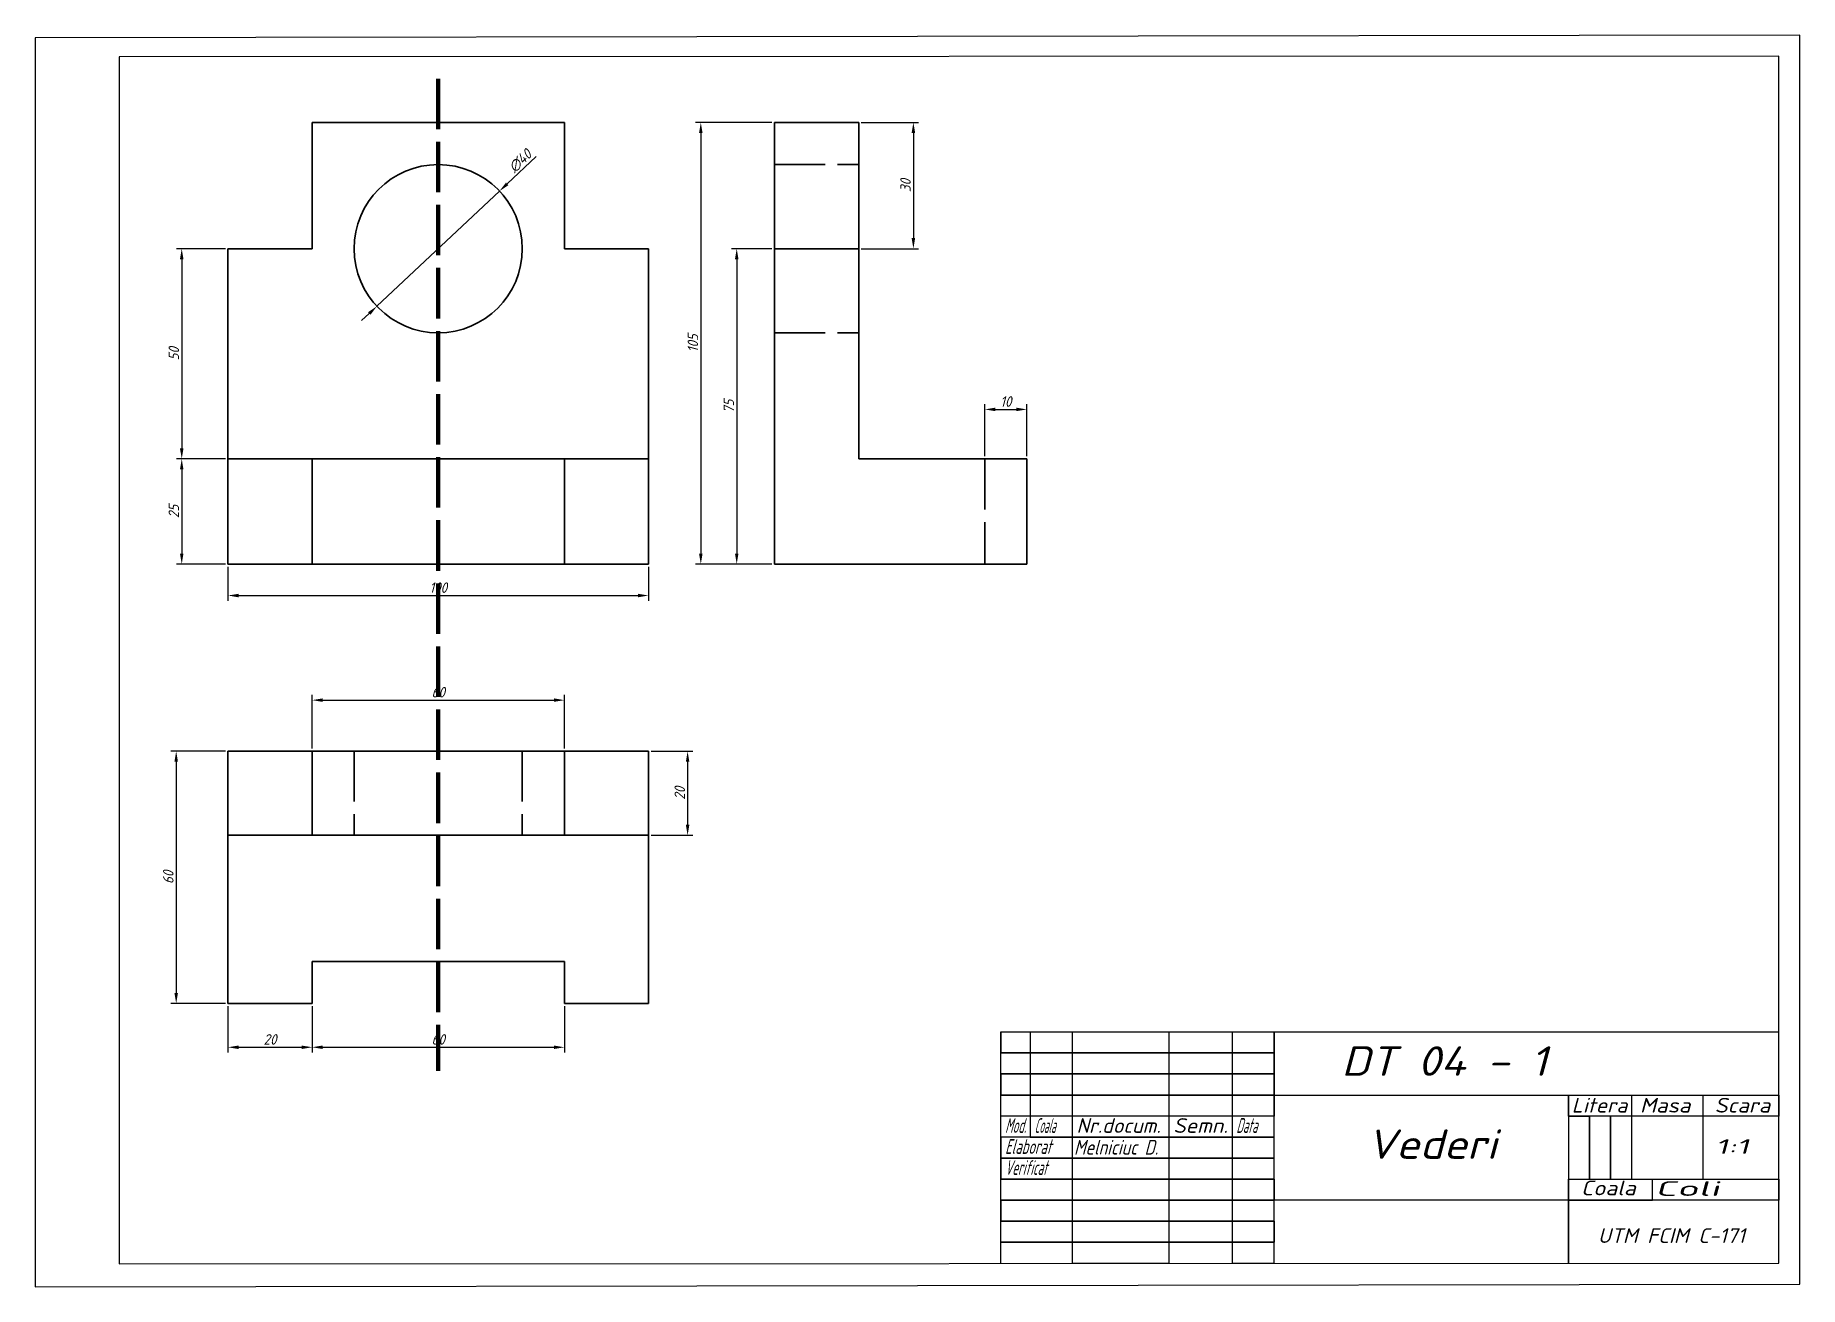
# Model space of a CAD drawing. Header units: millimetres. Extents: x 0 to 420, y -1 to 297.
import ezdxf
from ezdxf.enums import TextEntityAlignment as Align

# ---------------------------------------------------------------- set-up
doc = ezdxf.new("R2010")
doc.units = ezdxf.units.MM
doc.linetypes.add('ACAD_ISO02W100', pattern=[15, 12, -3])
doc.layers.get('0').update_dxf_attribs({"color": 2})
for name, color, linetype, lineweight in [('Contur', 60, 'Continuous', 80), ('Intrerupte', 140, 'ACAD_ISO02W100', 30), ('Subtire', 11, 'Continuous', 30), ('text 10', 42, 'Continuous', 100), ('text 3.5', 7, 'Continuous', 35), ('text 5', 100, 'Continuous', 50), ('text 7', 142, 'Continuous', 70)]:
    doc.layers.add(name, color=color, linetype=linetype, lineweight=lineweight)
doc.styles.get("Standard").update_dxf_attribs({"font": 'isocp.shx', "oblique": 15})
doc.dimstyles.new('Copy of ISO-25', dxfattribs={"dimtxt": 2.5, "dimasz": 2.5, "dimexe": 1.25, "dimexo": 0.625, "dimtad": 1, "dimtxsty": 'Standard', "dimcen": 2.5, "dimadec": 0, "dimazin": 0, "dimtfac": 1, "dimtmove": 0, "dimatfit": 3, "dimfxl": 1, "dimarcsym": 0})

# ---------------------------------------------------------------- blocks, each defined once
blk = doc.blocks.new('*D24')
at = {"layer": 'Defpoints', "color": 0, "linetype": 'Continuous', "transparency": 16777216}
for p in [(46.19, 196.26), (35.19, 171.26), (46.19, 171.26)]:
    blk.add_point(p, dxfattribs=at)
at = {"layer": 'text 3.5', "color": 0, "linetype": 'Continuous', "lineweight": -2, "transparency": 16777216}
for p, q in [((45.56, 196.26), (33.94, 196.26)), ((45.56, 171.26), (33.94, 171.26))]:
    blk.add_line(p, q, dxfattribs=at)
at = {"layer": 'text 3.5', "color": 0, "lineweight": -2, "transparency": 16777216}
blk.add_line((35.19, 193.76), (35.19, 173.76), dxfattribs=at)
at = {"layer": 'text 3.5', "color": 0, "linetype": 'Continuous', "transparency": 16777216}
for points in [[(34.77, 193.76), (35.6, 193.76), (35.19, 196.26)], [(34.77, 173.76), (35.6, 173.76), (35.19, 171.26)]]:
    blk.add_solid(points, dxfattribs=at)
at = {"layer": 'text 3.5', "color": 0, "linetype": 'Continuous', "transparency": 16777216, "insert": (33.31, 183.76), "char_height": 2.5, "attachment_point": 5, "rotation": 90}
blk.add_mtext('25', dxfattribs=at)
blk = doc.blocks.new('*D25')
at = {"layer": 'Defpoints', "color": 0, "linetype": 'Continuous', "transparency": 16777216}
for p in [(46.19, 246.26), (35.19, 196.26), (46.19, 196.26)]:
    blk.add_point(p, dxfattribs=at)
at = {"layer": 'text 3.5', "color": 0, "linetype": 'Continuous', "lineweight": -2, "transparency": 16777216}
for p, q in [((45.56, 246.26), (33.94, 246.26)), ((45.56, 196.26), (33.94, 196.26))]:
    blk.add_line(p, q, dxfattribs=at)
at = {"layer": 'text 3.5', "color": 0, "lineweight": -2, "transparency": 16777216}
blk.add_line((35.19, 243.76), (35.19, 198.76), dxfattribs=at)
at = {"layer": 'text 3.5', "color": 0, "linetype": 'Continuous', "transparency": 16777216}
for points in [[(34.77, 243.76), (35.6, 243.76), (35.19, 246.26)], [(34.77, 198.76), (35.6, 198.76), (35.19, 196.26)]]:
    blk.add_solid(points, dxfattribs=at)
at = {"layer": 'text 3.5', "color": 0, "linetype": 'Continuous', "transparency": 16777216, "insert": (33.31, 221.26), "char_height": 2.5, "attachment_point": 5, "rotation": 90}
blk.add_mtext('50', dxfattribs=at)
blk = doc.blocks.new('*D26')
at = {"layer": 'Defpoints', "color": 0, "linetype": 'Continuous', "transparency": 16777216}
for p in [(126.19, 138.9), (66.19, 126.76), (126.19, 126.76)]:
    blk.add_point(p, dxfattribs=at)
at = {"layer": 'text 3.5', "color": 0, "linetype": 'Continuous', "lineweight": -2, "transparency": 16777216}
for p, q in [((66.19, 127.39), (66.19, 140.15)), ((126.19, 127.39), (126.19, 140.15))]:
    blk.add_line(p, q, dxfattribs=at)
at = {"layer": 'text 3.5', "color": 0, "lineweight": -2, "transparency": 16777216}
blk.add_line((68.69, 138.9), (123.69, 138.9), dxfattribs=at)
at = {"layer": 'text 3.5', "color": 0, "linetype": 'Continuous', "transparency": 16777216}
for points in [[(68.69, 139.32), (68.69, 138.49), (66.19, 138.9)], [(123.69, 139.32), (123.69, 138.49), (126.19, 138.9)]]:
    blk.add_solid(points, dxfattribs=at)
at = {"layer": 'text 3.5', "color": 0, "linetype": 'Continuous', "transparency": 16777216, "insert": (96.19, 140.78), "char_height": 2.5, "attachment_point": 5}
blk.add_mtext('60', dxfattribs=at)
blk = doc.blocks.new('*D27')
at = {"layer": 'Defpoints', "color": 0, "linetype": 'Continuous', "transparency": 16777216}
for p in [(146.19, 126.76), (146.19, 106.76), (155.5, 106.76)]:
    blk.add_point(p, dxfattribs=at)
at = {"layer": 'text 3.5', "color": 0, "linetype": 'Continuous', "lineweight": -2, "transparency": 16777216}
for p, q in [((146.81, 126.76), (156.75, 126.76)), ((146.81, 106.76), (156.75, 106.76))]:
    blk.add_line(p, q, dxfattribs=at)
at = {"layer": 'text 3.5', "color": 0, "lineweight": -2, "transparency": 16777216}
blk.add_line((155.5, 124.26), (155.5, 109.26), dxfattribs=at)
at = {"layer": 'text 3.5', "color": 0, "linetype": 'Continuous', "transparency": 16777216}
for points in [[(155.09, 124.26), (155.92, 124.26), (155.5, 126.76)], [(155.09, 109.26), (155.92, 109.26), (155.5, 106.76)]]:
    blk.add_solid(points, dxfattribs=at)
at = {"layer": 'text 3.5', "color": 0, "linetype": 'Continuous', "transparency": 16777216, "insert": (153.63, 116.76), "char_height": 2.5, "attachment_point": 5, "rotation": 90}
blk.add_mtext('20', dxfattribs=at)
blk = doc.blocks.new('*D28')
at = {"layer": 'Defpoints', "color": 0, "linetype": 'Continuous', "transparency": 16777216}
for p in [(46.19, 126.76), (33.87, 66.76), (46.19, 66.76)]:
    blk.add_point(p, dxfattribs=at)
at = {"layer": 'text 3.5', "color": 0, "linetype": 'Continuous', "lineweight": -2, "transparency": 16777216}
for p, q in [((45.56, 126.76), (32.62, 126.76)), ((45.56, 66.76), (32.62, 66.76))]:
    blk.add_line(p, q, dxfattribs=at)
at = {"layer": 'text 3.5', "color": 0, "lineweight": -2, "transparency": 16777216}
blk.add_line((33.87, 124.26), (33.87, 69.26), dxfattribs=at)
at = {"layer": 'text 3.5', "color": 0, "linetype": 'Continuous', "transparency": 16777216}
for points in [[(33.45, 124.26), (34.28, 124.26), (33.87, 126.76)], [(33.45, 69.26), (34.28, 69.26), (33.87, 66.76)]]:
    blk.add_solid(points, dxfattribs=at)
at = {"layer": 'text 3.5', "color": 0, "linetype": 'Continuous', "transparency": 16777216, "insert": (31.99, 96.76), "char_height": 2.5, "attachment_point": 5, "rotation": 90}
blk.add_mtext('60', dxfattribs=at)
blk = doc.blocks.new('*D29')
at = {"layer": 'Defpoints', "color": 0, "linetype": 'Continuous', "transparency": 16777216}
for p in [(196.19, 276.26), (196.19, 246.26), (209.2, 246.26)]:
    blk.add_point(p, dxfattribs=at)
at = {"layer": 'text 3.5', "color": 0, "linetype": 'Continuous', "lineweight": -2, "transparency": 16777216}
for p, q in [((196.81, 276.26), (210.45, 276.26)), ((196.81, 246.26), (210.45, 246.26))]:
    blk.add_line(p, q, dxfattribs=at)
at = {"layer": 'text 3.5', "color": 0, "lineweight": -2, "transparency": 16777216}
blk.add_line((209.2, 273.76), (209.2, 248.76), dxfattribs=at)
at = {"layer": 'text 3.5', "color": 0, "linetype": 'Continuous', "transparency": 16777216}
for points in [[(208.78, 273.76), (209.62, 273.76), (209.2, 276.26)], [(208.78, 248.76), (209.62, 248.76), (209.2, 246.26)]]:
    blk.add_solid(points, dxfattribs=at)
at = {"layer": 'text 3.5', "color": 0, "linetype": 'Continuous', "transparency": 16777216, "insert": (207.33, 261.26), "char_height": 2.5, "attachment_point": 5, "rotation": 90}
blk.add_mtext('30', dxfattribs=at)
blk = doc.blocks.new('*D30')
at = {"layer": 'Defpoints', "color": 0, "linetype": 'Continuous', "transparency": 16777216}
for p in [(46.19, 171.26), (146.19, 171.26), (146.19, 163.78)]:
    blk.add_point(p, dxfattribs=at)
at = {"layer": 'text 3.5', "color": 0, "linetype": 'Continuous', "lineweight": -2, "transparency": 16777216}
for p, q in [((46.19, 170.63), (46.19, 162.53)), ((146.19, 170.63), (146.19, 162.53))]:
    blk.add_line(p, q, dxfattribs=at)
at = {"layer": 'text 3.5', "color": 0, "lineweight": -2, "transparency": 16777216}
blk.add_line((48.69, 163.78), (143.69, 163.78), dxfattribs=at)
at = {"layer": 'text 3.5', "color": 0, "linetype": 'Continuous', "transparency": 16777216}
for points in [[(48.69, 164.19), (48.69, 163.36), (46.19, 163.78)], [(143.69, 164.19), (143.69, 163.36), (146.19, 163.78)]]:
    blk.add_solid(points, dxfattribs=at)
at = {"layer": 'text 3.5', "color": 0, "linetype": 'Continuous', "transparency": 16777216, "insert": (96.19, 165.65), "char_height": 2.5, "attachment_point": 5}
blk.add_mtext('100', dxfattribs=at)
blk = doc.blocks.new('*D31')
at = {"layer": 'Defpoints', "color": 0, "linetype": 'Continuous', "transparency": 16777216}
for p in [(66.19, 66.76), (126.19, 66.76), (126.19, 56.36)]:
    blk.add_point(p, dxfattribs=at)
at = {"layer": 'text 3.5', "color": 0, "linetype": 'Continuous', "lineweight": -2, "transparency": 16777216}
for p, q in [((66.19, 66.14), (66.19, 55.11)), ((126.19, 66.14), (126.19, 55.11))]:
    blk.add_line(p, q, dxfattribs=at)
at = {"layer": 'text 3.5', "color": 0, "lineweight": -2, "transparency": 16777216}
blk.add_line((68.69, 56.36), (123.69, 56.36), dxfattribs=at)
at = {"layer": 'text 3.5', "color": 0, "linetype": 'Continuous', "transparency": 16777216}
for points in [[(68.69, 56.77), (68.69, 55.94), (66.19, 56.36)], [(123.69, 56.77), (123.69, 55.94), (126.19, 56.36)]]:
    blk.add_solid(points, dxfattribs=at)
at = {"layer": 'text 3.5', "color": 0, "linetype": 'Continuous', "transparency": 16777216, "insert": (96.19, 58.23), "char_height": 2.5, "attachment_point": 5}
blk.add_mtext('60', dxfattribs=at)
blk = doc.blocks.new('*D32')
at = {"layer": 'Defpoints', "color": 0, "linetype": 'Continuous', "transparency": 16777216}
for p in [(46.19, 66.76), (66.19, 66.76), (66.19, 56.36)]:
    blk.add_point(p, dxfattribs=at)
at = {"layer": 'text 3.5', "color": 0, "linetype": 'Continuous', "lineweight": -2, "transparency": 16777216}
for p, q in [((46.19, 66.14), (46.19, 55.11)), ((66.19, 66.14), (66.19, 55.11))]:
    blk.add_line(p, q, dxfattribs=at)
at = {"layer": 'text 3.5', "color": 0, "lineweight": -2, "transparency": 16777216}
blk.add_line((48.69, 56.36), (63.69, 56.36), dxfattribs=at)
at = {"layer": 'text 3.5', "color": 0, "linetype": 'Continuous', "transparency": 16777216}
for points in [[(48.69, 56.77), (48.69, 55.94), (46.19, 56.36)], [(63.69, 56.77), (63.69, 55.94), (66.19, 56.36)]]:
    blk.add_solid(points, dxfattribs=at)
at = {"layer": 'text 3.5', "color": 0, "linetype": 'Continuous', "transparency": 16777216, "insert": (56.19, 58.23), "char_height": 2.5, "attachment_point": 5}
blk.add_mtext('20', dxfattribs=at)
blk = doc.blocks.new('*D33')
at = {"layer": 'Defpoints', "color": 0, "linetype": 'Continuous', "transparency": 16777216}
for p in [(236.19, 208.03), (226.19, 196.26), (236.19, 196.26)]:
    blk.add_point(p, dxfattribs=at)
at = {"layer": 'text 3.5', "color": 0, "linetype": 'Continuous', "lineweight": -2, "transparency": 16777216}
for p, q in [((226.19, 196.88), (226.19, 209.28)), ((236.19, 196.88), (236.19, 209.28))]:
    blk.add_line(p, q, dxfattribs=at)
at = {"layer": 'text 3.5', "color": 0, "lineweight": -2, "transparency": 16777216}
blk.add_line((228.69, 208.03), (233.69, 208.03), dxfattribs=at)
at = {"layer": 'text 3.5', "color": 0, "linetype": 'Continuous', "transparency": 16777216}
for points in [[(228.69, 208.45), (228.69, 207.62), (226.19, 208.03)], [(233.69, 208.45), (233.69, 207.62), (236.19, 208.03)]]:
    blk.add_solid(points, dxfattribs=at)
at = {"layer": 'text 3.5', "color": 0, "linetype": 'Continuous', "transparency": 16777216, "insert": (231.19, 209.91), "char_height": 2.5, "attachment_point": 5}
blk.add_mtext('10', dxfattribs=at)
blk = doc.blocks.new('*D34')
at = {"layer": 'Defpoints', "color": 0, "linetype": 'Continuous', "transparency": 16777216}
for p in [(176.19, 246.26), (167.18, 171.26), (176.19, 171.26)]:
    blk.add_point(p, dxfattribs=at)
at = {"layer": 'text 3.5', "color": 0, "linetype": 'Continuous', "lineweight": -2, "transparency": 16777216}
for p, q in [((175.56, 246.26), (165.93, 246.26)), ((175.56, 171.26), (165.93, 171.26))]:
    blk.add_line(p, q, dxfattribs=at)
at = {"layer": 'text 3.5', "color": 0, "lineweight": -2, "transparency": 16777216}
blk.add_line((167.18, 243.76), (167.18, 173.76), dxfattribs=at)
at = {"layer": 'text 3.5', "color": 0, "linetype": 'Continuous', "transparency": 16777216}
for points in [[(166.77, 243.76), (167.6, 243.76), (167.18, 246.26)], [(166.77, 173.76), (167.6, 173.76), (167.18, 171.26)]]:
    blk.add_solid(points, dxfattribs=at)
at = {"layer": 'text 3.5', "color": 0, "linetype": 'Continuous', "transparency": 16777216, "insert": (165.31, 208.76), "char_height": 2.5, "attachment_point": 5, "rotation": 90}
blk.add_mtext('75', dxfattribs=at)
blk = doc.blocks.new('*D35')
at = {"layer": 'Defpoints', "color": 0, "linetype": 'Continuous', "transparency": 16777216}
for p in [(176.19, 276.26), (158.64, 171.26), (176.19, 171.26)]:
    blk.add_point(p, dxfattribs=at)
at = {"layer": 'text 3.5', "color": 0, "linetype": 'Continuous', "lineweight": -2, "transparency": 16777216}
for p, q in [((175.56, 276.26), (157.39, 276.26)), ((175.56, 171.26), (157.39, 171.26))]:
    blk.add_line(p, q, dxfattribs=at)
at = {"layer": 'text 3.5', "color": 0, "lineweight": -2, "transparency": 16777216}
blk.add_line((158.64, 273.76), (158.64, 173.76), dxfattribs=at)
at = {"layer": 'text 3.5', "color": 0, "linetype": 'Continuous', "transparency": 16777216}
for points in [[(158.22, 273.76), (159.06, 273.76), (158.64, 276.26)], [(158.22, 173.76), (159.06, 173.76), (158.64, 171.26)]]:
    blk.add_solid(points, dxfattribs=at)
at = {"layer": 'text 3.5', "color": 0, "linetype": 'Continuous', "transparency": 16777216, "insert": (156.76, 223.76), "char_height": 2.5, "attachment_point": 5, "rotation": 90}
blk.add_mtext('105', dxfattribs=at)
blk = doc.blocks.new('*D36')
at = {"layer": 'Defpoints', "color": 0, "linetype": 'Continuous', "transparency": 16777216}
for p in [(110.76, 259.95), (81.61, 232.56)]:
    blk.add_point(p, dxfattribs=at)
at = {"layer": 'text 3.5', "color": 0, "lineweight": -2, "transparency": 16777216}
for p, q in [((119.49, 268.15), (112.58, 261.66)), ((81.61, 232.56), (110.76, 259.95)), ((79.79, 230.85), (77.97, 229.14))]:
    blk.add_line(p, q, dxfattribs=at)
at = {"layer": 'text 3.5', "color": 0, "linetype": 'Continuous', "transparency": 16777216}
for points in [[(112.3, 261.97), (112.87, 261.36), (110.76, 259.95)], [(79.5, 231.15), (80.08, 230.54), (81.61, 232.56)]]:
    blk.add_solid(points, dxfattribs=at)
at = {"layer": 'text 3.5', "color": 0, "linetype": 'Continuous', "transparency": 16777216, "insert": (115.66, 267.13), "char_height": 2.5, "attachment_point": 5, "rotation": 43.2181}
blk.add_mtext('∅40', dxfattribs=at)

msp = doc.modelspace()

# ---------------------------------------------------------------- linework, layer by layer
for p, q in [((230, 5), (230, 60)), ((230, 60), (415, 60)), ((230, 60), (237, 60)), ((230, 35), (230, 60)), ((230, 60), (230, 55)), ((237, 60), (237, 35)), ((237, 60), (247, 60)), ((247, 60), (247, 5)), ((270, 5), (270, 60)), ((270, 60), (285, 60)), ((285, 60), (285, 5)), ((295, 5), (295, 60)), ((295, 60), (295, 45)), ((295, 55), (295, 50)), ((230, 50), (230, 45)), ((295, 45), (415, 45)), ((295, 45), (295, 40)), ((365, 40), (365, 45)), ((365, 45), (365, 10)), ((365, 45), (365, 45)), ((365, 45), (380, 45)), ((380, 45), (380, 30)), ((397, 25), (397, 45)), ((415, 45), (415, 40)), ((295, 40), (230, 40)), ((415, 40), (365, 40)), ((365, 40), (370, 40)), ((237, 35), (230, 35)), ((230, 35), (230, 30)), ((237, 35), (295, 35)), ((295, 35), (237, 35)), ((230, 30), (230, 30)), ((230, 30), (230, 25)), ((380, 30), (380, 25)), ((295, 25), (295, 20)), ((365, 5), (365, 25)), ((365, 25), (385, 25)), ((370, 25), (375, 25)), ((380, 25), (397, 25)), ((385, 25), (415, 25)), ((385, 20), (385, 25)), ((415, 25), (415, 25)), ((415, 25), (415, 20)), ((230, 20), (230, 15)), ((415, 20), (295, 20)), ((415, 20), (295, 20)), ((415, 20), (295, 20)), ((415, 20), (295, 20)), ((365, 20), (385, 20)), ((295, 15), (295, 10)), ((365, 10), (365, 5)), ((247, 5), (270, 5)), ((285, 5), (295, 5))]:
    msp.add_line(p, q)
for points in [[(0.357, -0.582), (420, 0), (420, 297), (0.357, 296.418)], [(20.323, 4.871), (415, 5), (415, 292), (20.323, 291.871)]]:
    msp.add_lwpolyline(points, close=True)
at = {"layer": 'Contur', "linetype": 'ACAD_ISO02W100'}
msp.add_line((96.187, 286.676), (96.187, 50.748), dxfattribs=at)
at = {"layer": 'Intrerupte'}
for p, q in [((176.187, 266.255), (196.187, 266.255)), ((176.187, 226.256), (196.187, 226.256)), ((226.187, 196.255), (226.187, 171.255)), ((76.187, 126.764), (76.187, 106.764)), ((116.187, 126.764), (116.187, 106.764))]:
    msp.add_line(p, q, dxfattribs=at)
at = {"layer": 'Intrerupte', "linetype": 'Continuous'}
msp.add_line((186.489, 226.255), (186.489, 226.255), dxfattribs=at)
at = {"layer": 'Subtire', "linetype": 'Continuous'}
for p, q in [((66.187, 276.255), (66.187, 246.255)), ((66.187, 276.255), (126.187, 276.255)), ((126.187, 246.255), (126.187, 276.255)), ((176.187, 171.255), (176.187, 276.255)), ((176.187, 276.255), (196.187, 276.255)), ((196.187, 276.255), (196.187, 246.255)), ((66.187, 246.255), (46.187, 246.255)), ((46.187, 171.255), (46.187, 246.255)), ((146.187, 246.255), (126.187, 246.255)), ((146.187, 246.255), (146.187, 201.255)), ((196.187, 246.255), (176.187, 246.255)), ((196.187, 246.255), (196.187, 196.255)), ((146.187, 201.255), (146.187, 171.255)), ((66.187, 196.255), (46.187, 196.255)), ((66.187, 171.255), (66.187, 196.255)), ((66.187, 196.255), (126.187, 196.255)), ((146.187, 196.255), (126.187, 196.255)), ((126.187, 196.255), (126.187, 171.255)), ((196.187, 196.255), (236.187, 196.255)), ((236.187, 196.255), (226.187, 196.255)), ((236.187, 196.255), (236.187, 171.255)), ((146.187, 171.255), (46.187, 171.255)), ((236.187, 171.255), (176.187, 171.255)), ((146.187, 126.764), (46.187, 126.764)), ((46.187, 126.764), (46.187, 66.764)), ((66.187, 126.764), (66.187, 106.764)), ((126.187, 106.764), (126.187, 126.764)), ((146.187, 126.764), (146.187, 106.764)), ((146.187, 106.764), (46.187, 106.764)), ((146.187, 106.764), (146.187, 66.764)), ((66.187, 66.764), (66.187, 76.764)), ((66.187, 76.764), (126.187, 76.764)), ((126.187, 66.764), (126.187, 76.764)), ((46.187, 66.764), (66.187, 66.764)), ((146.187, 66.764), (126.187, 66.764))]:
    msp.add_line(p, q, dxfattribs=at)
at = {"layer": 'Subtire'}
for p, q in [((230, 55), (295, 55)), ((295, 50), (230, 50)), ((230, 45), (295, 45)), ((370, 40), (370, 25)), ((375, 25), (375, 40)), ((230, 30), (295, 30)), ((230, 25), (295, 25)), ((295, 20), (230, 20)), ((230, 15), (295, 15)), ((230, 10), (295, 10))]:
    msp.add_line(p, q, dxfattribs=at)
at = {"layer": 'Subtire', "linetype": 'Continuous'}
msp.add_circle((96.187, 246.255), 20, dxfattribs=at)

# ---------------------------------------------------------------- texts
at = {"oblique": 15}
for s, width, p, p2 in [('Scara', 1.150508, (399.767, 40.825), (413, 40.825)), ('Coli', 2.249527, (385.647, 21), (401, 21))]:
    msp.add_text(s, height=3.5, dxfattribs=dict(at, width=width)).set_placement(p, p2, align=Align.FIT)
at = {"layer": 'text 10', "oblique": 15}
for s, width, p, p2 in [('DT 04 - 1', 1.308725, (311, 49.582), (360.012, 49.582)), ('Vederi', 1.180952, (317, 29.825), (348, 29.825))]:
    msp.add_text(s, height=7, dxfattribs=dict(at, width=width)).set_placement(p, p2, align=Align.FIT)
at = {"layer": 'text 3.5', "oblique": 15}
for s, width, p, p2 in [('Litera', 1.084505, (365.767, 40.825), (379, 40.825)), ('Masa', 1.186873, (382, 40.825), (394, 40.825)), ('Scara', 1.150508, (399.767, 40.825), (413, 40.825)), ('Mod.', 0.58309, (231, 36), (236, 36)), ('Coala', 0.462884, (238, 36), (243, 36)), ('Nr.docum.', 1.048493, (248, 36), (268, 36)), ('Semn.', 1.142857, (271, 36), (284, 36)), ('Data', 0.53181, (286, 36), (291, 36)), ('Melniciuc D.', 0.87241, (247.403, 30.825), (267.403, 30.825)), ('1:1', 1.987578, (400, 31), (408, 31)), ('UTM FCIM C-171', 1.129944, (372, 9.825), (407, 9.825))]:
    msp.add_text(s, height=3.5, dxfattribs=dict(at, width=width)).set_placement(p, p2, align=Align.FIT)
at = {"layer": 'text 5', "oblique": 15}
for s, width, p, p2 in [('Elaborat', 0.634921, (231, 31), (242, 31)), ('Verificat', 0.554785, (231, 26), (241, 26))]:
    msp.add_text(s, height=3.5, dxfattribs=dict(at, width=width)).set_placement(p, p2, align=Align.FIT)
at = {"layer": 'text 7', "oblique": 15}
for s, width, p, p2 in [('Coala', 1.204959, (367.984, 21.156), (381, 21.156)), ('Coli', 2.249527, (385.647, 21), (401, 21))]:
    msp.add_text(s, height=3.5, dxfattribs=dict(at, width=width)).set_placement(p, p2, align=Align.FIT)

# ---------------------------------------------------------------- dimensions: what is measured, and where the dimension line sits
at = {"layer": 'text 3.5', "linetype": 'Continuous'}
for base, p1, p2, picture, middle in [((158.639, 171.255), (176.187, 276.255), (176.187, 171.255), '*D35', (156.764, 223.755)), ((209.201, 246.255), (196.187, 276.255), (196.187, 246.255), '*D29', (207.326, 261.255)), ((35.186, 196.255), (46.187, 246.255), (46.187, 196.255), '*D25', (33.311, 221.255)), ((167.183, 171.255), (176.187, 246.255), (176.187, 171.255), '*D34', (165.308, 208.755)), ((35.186, 171.255), (46.187, 196.255), (46.187, 171.255), '*D24', (33.311, 183.755)), ((33.868, 66.764), (46.187, 126.764), (46.187, 66.764), '*D28', (31.993, 96.764)), ((155.504, 106.764), (146.187, 126.764), (146.187, 106.764), '*D27', (153.629, 116.764))]:
    dim = msp.add_linear_dim(base=base, p1=p1, p2=p2, angle=90, dimstyle='Copy of ISO-25', dxfattribs=at)
    dim.commit()
    dim.dimension.update_dxf_attribs({"geometry": picture, "text_midpoint": middle})
dim = msp.add_diameter_dim_2p(p1=(81.612, 232.56), p2=(110.762, 259.951), dimstyle='Copy of ISO-25', dxfattribs=at)
dim.commit()
dim.dimension.update_dxf_attribs({"geometry": '*D36', "text_midpoint": (115.662, 267.128)})
for base, p1, p2, picture, middle in [((236.187, 208.033), (226.187, 196.255), (236.187, 196.255), '*D33', (231.187, 209.908)), ((146.187, 163.775), (46.187, 171.255), (146.187, 171.255), '*D30', (96.187, 165.65)), ((126.187, 138.902), (66.187, 126.764), (126.187, 126.764), '*D26', (96.187, 140.777)), ((66.187, 56.355), (46.187, 66.764), (66.187, 66.764), '*D32', (56.187, 58.23)), ((126.187, 56.355), (66.187, 66.764), (126.187, 66.764), '*D31', (96.187, 58.23))]:
    dim = msp.add_linear_dim(base=base, p1=p1, p2=p2, dimstyle='Copy of ISO-25', dxfattribs=at)
    dim.commit()
    dim.dimension.update_dxf_attribs({"geometry": picture, "text_midpoint": middle})

doc.saveas('drawing.dxf')
